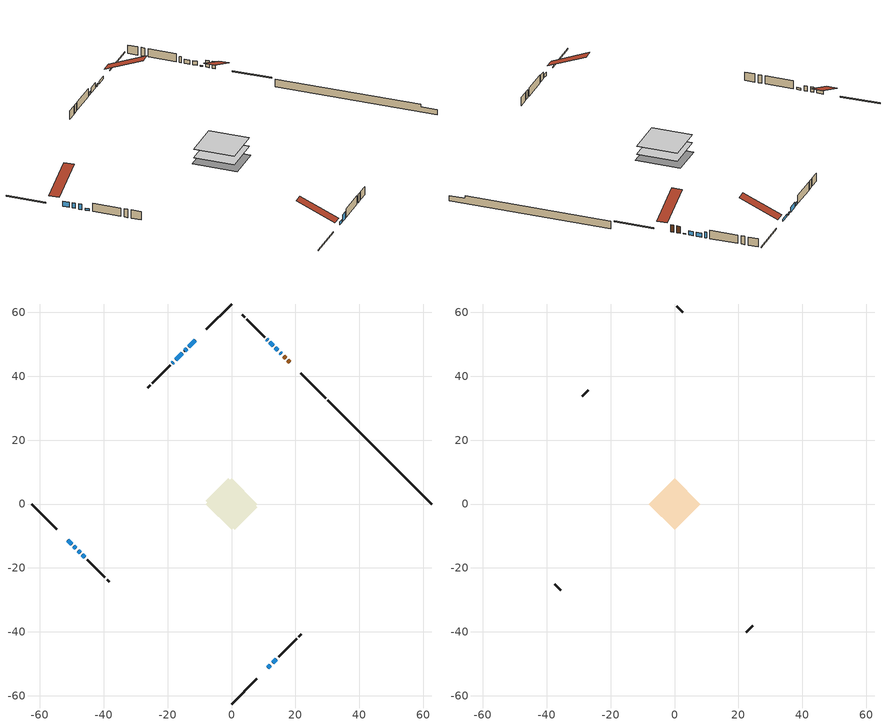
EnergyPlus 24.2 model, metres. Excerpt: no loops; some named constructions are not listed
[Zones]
conditioned space
 floor adiabatic (AdiabaticFloorConstruction): -8.08,0 0,8.08 8.08,0 0,-8.08 z0.67
 floor foundation (Slab1 construction): -8.1,0.97 -0.97,8.1 8.1,-0.97 0.97,-8.1 z-1.64
 wall outside (RimJoist1 construction): 0,-62.63 7.94,-54.68 / -62.63,0 -54.68,-7.94 / 0,62.63 -7.94,54.68 / 29.55,33.07 21.61,41.01 z0.67:0.97
 wall outside (AdiabaticWallConstruction 1): 18.2,44.43 17.59,45.03 / 16.94,45.69 16.29,46.33 z0.67:2.7
 wall outside (AdiabaticWallConstruction): 15.64,46.99 15.2,47.42 z0.67:0.88; 11.36,-51.27 12.21,-50.41 z0.67:1.63; 12.87,-49.76 14.09,-48.54 z0.67:2.7; -51.27,-11.36 -49.98,-12.64 / -15.37,47.25 -17.51,45.11 z0.67:2.19; -49.33,-13.3 -48.7,-13.93 / -48.04,-14.58 -47.41,-15.22 z0.67:2.2; -11.36,51.27 -13.42,49.2 z0.67:1.41; -14.08,48.55 -14.72,47.91 z0.67:1.27; -46.76,-15.87 -45.9,-16.73 z0.67:1.28; 14.55,48.07 13.7,48.92 / 13.05,49.58 11.98,50.65 z0.67:1.88; 11.32,51.3 11,51.63 z0.67:2.4; -18.17,44.46 -18.59,44.03 z0.67:1.59
 wall outside (Wall1 construction): 14.75,-47.88 20.36,-42.27 / -45.24,-17.38 -39.63,-22.99 / -19.25,43.38 -24.86,37.77 / 10.34,52.28 4.73,57.89 z0.67:3.11
 wall outside (Wall2 construction): 21.02,-41.61 21.79,-40.84 / -38.98,-23.65 -38.2,-24.42 / -25.52,37.11 -26.29,36.34 / 4.07,58.55 3.3,59.32 z0.67:3.11
 wall foundation (FoundationWall1 construction): 30.21,32.42,-1.64 30.21,32.42,0.67 59.38,3.24,0.67 59.38,3.24,-0.08 62.63,0,-0.08 62.63,0,-1.64
 window (WindowConstruction 10): 15.64,46.99 15.21,47.42 z0.67:0.87
 window (WindowConstruction 5): 11.36,-51.27 12.21,-50.42 z0.67:1.62
 window (WindowConstruction 6): 12.87,-49.76 14.09,-48.54 z0.67:2.7
 window (WindowConstruction 7): -51.27,-11.36 -49.98,-12.64 z0.67:2.19
 window (WindowConstruction 8): -49.33,-13.3 -48.7,-13.93 z0.67:2.19
 window (WindowConstruction 9): -48.04,-14.59 -47.41,-15.21 z0.67:2.19
 window (WindowConstruction 11): -11.36,51.27 -13.42,49.2 z0.67:1.41
 window (WindowConstruction 12): -14.08,48.55 -14.72,47.91 z0.67:1.27
 window (WindowConstruction 13): -46.75,-15.87 -45.9,-16.73 z0.67:1.28
 window (WindowConstruction): 14.55,48.08 13.71,48.92 z0.67:1.88
 window (WindowConstruction 1): 13.05,49.58 11.98,50.65 z0.67:1.88
 window (WindowConstruction 2): 11.32,51.3 11,51.63 z0.67:2.4
 window (WindowConstruction 3): -15.37,47.25 -17.51,45.11 z0.67:2.19
 window (WindowConstruction 4): -18.17,44.46 -18.59,44.03 z0.67:1.58
 door (Door): 18.2,44.43 17.6,45.03 z0.67:2.7
 door (Door 1): 16.94,45.69 16.3,46.33 z0.67:2.7
 ceiling adiabatic (AdiabaticFloorConstruction): 0,-8.08 8.08,0 0,8.08 -8.08,0 z0.67
attic - vented
 floor to conditioned space (Floor1 construction Reversed): -8.08,0 0,8.08 8.08,0 0,-8.08 z3.11
 wall outside (Wall3 construction): 22.44,-40.18 24.43,-38.19 / -37.55,-25.08 -35.56,-27.07 / -26.94,35.68 -28.93,33.69 / 2.65,59.98 0.66,61.97 z0.67:3.11
 roof outside (Roof1 construction): 10.7,-51.93,3.11 2.94,-44.16,7.68 0.83,-46.26,7.68 8.6,-54.03,3.11; -51.93,-10.7,3.11 -44.16,-2.94,7.68 -46.26,-0.83,7.68 -54.03,-8.6,3.11; -10.7,51.93,3.11 -2.94,44.16,7.68 -0.83,46.26,7.68 -8.6,54.03,3.11; 18.85,43.77,3.11 11.09,36.01,7.68 13.19,33.91,7.68 20.95,41.67,3.11
[Material] Roughness=Rough; Thermal Absorptance=0.9
Name | Thickness {m} | Conductivity {W/m-K} | Density {kg/m3} | Specific Heat {J/kg-K} | Solar Absorptance | Visible Absorptance
ceiling loosefill ins | 0.254 | 0.0480833 | 16.02 | 1046.75 | 0.7 | 0.7
ceiling stud and cavity | 0.1397 | 0.229961 | 65.682 | 1177.47 | 0.7 | 0.7
gypsum board | 0.0127 | 0.160291 | 801 | 837.4 | 0.6 | 0.6
[Construction]
Floor1 construction: ceiling loosefill ins, ceiling stud and cavity, gypsum board
[Schedule:Day:Interval]
interior lighting schedule day: No, 01:00, 0.108182, 04:00, 0.0901515, 05:00, 0.0991667, 06:00, 0.162273, 07:00, 0.270455, 08:00, 0.342576, 10:00, 0.369621, 11:00, 0.351591, 12:00, 0.333561, 13:00, 0.324545, 14:00, 0.31553, 15:00, 0.333561, 16:00, 0.369621, 17:00, 0.450758, 18:00, 0.585985, 19:00, 0.775303, 20:00, 0.955606, 21:00, 0.991667, 22:00, 0.712197, 23:00, 0.360606, 24:00, 0.162273
interior lighting schedule day 1: No, 01:00, 0.100909, 04:00, 0.0840909, 05:00, 0.0925, 06:00, 0.151364, 07:00, 0.252273, 08:00, 0.319545, 10:00, 0.344773, 11:00, 0.327955, 12:00, 0.311136, 13:00, 0.302727, 14:00, 0.294318, 15:00, 0.311136, 16:00, 0.344773, 17:00, 0.420455, 18:00, 0.546591, 19:00, 0.723182, 20:00, 0.891364, 21:00, 0.925, 22:00, 0.664318, 23:00, 0.336364, 24:00, 0.151364
interior lighting schedule day 2: No, 01:00, 0.0927273, 04:00, 0.0772727, 05:00, 0.085, 06:00, 0.139091, 07:00, 0.231818, 08:00, 0.293636, 10:00, 0.316818, 11:00, 0.301364, 12:00, 0.285909, 13:00, 0.278182, 14:00, 0.270455, 15:00, 0.285909, 16:00, 0.316818, 17:00, 0.386364, 18:00, 0.502273, 19:00, 0.664545, 20:00, 0.819091, 21:00, 0.85, 22:00, 0.610455, 23:00, 0.309091, 24:00, 0.139091
interior lighting schedule day 3: No, 01:00, 0.0845455, 04:00, 0.0704545, 05:00, 0.0775, 06:00, 0.126818, 07:00, 0.211364, 08:00, 0.267727, 10:00, 0.288864, 11:00, 0.274773, 12:00, 0.260682, 13:00, 0.253636, 14:00, 0.246591, 15:00, 0.260682, 16:00, 0.288864, 17:00, 0.352273, 18:00, 0.457955, 19:00, 0.605909, 20:00, 0.746818, 21:00, 0.775, 22:00, 0.556591, 23:00, 0.281818, 24:00, 0.126818
interior lighting schedule day 4: No, 01:00, 0.0763636, 04:00, 0.0636364, 05:00, 0.07, 06:00, 0.114545, 07:00, 0.190909, 08:00, 0.241818, 10:00, 0.260909, 11:00, 0.248182, 12:00, 0.235455, 13:00, 0.229091, 14:00, 0.222727, 15:00, 0.235455, 16:00, 0.260909, 17:00, 0.318182, 18:00, 0.413636, 19:00, 0.547273, 20:00, 0.674545, 21:00, 0.7, 22:00, 0.502727, 23:00, 0.254545, 24:00, 0.114545
interior lighting schedule day 5: No, 01:00, 0.0727273, 04:00, 0.0606061, 05:00, 0.0666667, 06:00, 0.109091, 07:00, 0.181818, 08:00, 0.230303, 10:00, 0.248485, 11:00, 0.236364, 12:00, 0.224242, 13:00, 0.218182, 14:00, 0.212121, 15:00, 0.224242, 16:00, 0.248485, 17:00, 0.30303, 18:00, 0.393939, 19:00, 0.521212, 20:00, 0.642424, 21:00, 0.666667, 22:00, 0.478788, 23:00, 0.242424, 24:00, 0.109091
interior lighting schedule day 6: No, 01:00, 0.0745455, 04:00, 0.0621212, 05:00, 0.0683333, 06:00, 0.111818, 07:00, 0.186364, 08:00, 0.236061, 10:00, 0.254697, 11:00, 0.242273, 12:00, 0.229848, 13:00, 0.223636, 14:00, 0.217424, 15:00, 0.229848, 16:00, 0.254697, 17:00, 0.310606, 18:00, 0.403788, 19:00, 0.534242, 20:00, 0.658485, 21:00, 0.683333, 22:00, 0.490758, 23:00, 0.248485, 24:00, 0.111818
interior lighting schedule day 7: No, 01:00, 0.08, 04:00, 0.0666667, 05:00, 0.0733333, 06:00, 0.12, 07:00, 0.2, 08:00, 0.253333, 10:00, 0.273333, 11:00, 0.26, 12:00, 0.246667, 13:00, 0.24, 14:00, 0.233333, 15:00, 0.246667, 16:00, 0.273333, 17:00, 0.333333, 18:00, 0.433333, 19:00, 0.573333, 20:00, 0.706667, 21:00, 0.733333, 22:00, 0.526667, 23:00, 0.266667, 24:00, 0.12
interior lighting schedule day 8: No, 01:00, 0.0890909, 04:00, 0.0742424, 05:00, 0.0816667, 06:00, 0.133636, 07:00, 0.222727, 08:00, 0.282121, 10:00, 0.304394, 11:00, 0.289545, 12:00, 0.274697, 13:00, 0.267273, 14:00, 0.259848, 15:00, 0.274697, 16:00, 0.304394, 17:00, 0.371212, 18:00, 0.482576, 19:00, 0.638485, 20:00, 0.78697, 21:00, 0.816667, 22:00, 0.586515, 23:00, 0.29697, 24:00, 0.133636
interior lighting schedule day 9: No, 01:00, 0.0972727, 04:00, 0.0810606, 05:00, 0.0891667, 06:00, 0.145909, 07:00, 0.243182, 08:00, 0.30803, 10:00, 0.332348, 11:00, 0.316136, 12:00, 0.299924, 13:00, 0.291818, 14:00, 0.283712, 15:00, 0.299924, 16:00, 0.332348, 17:00, 0.405303, 18:00, 0.526894, 19:00, 0.697121, 20:00, 0.859242, 21:00, 0.891667, 22:00, 0.640379, 23:00, 0.324242, 24:00, 0.145909
interior lighting schedule day 10: No, 01:00, 0.105455, 04:00, 0.0878788, 05:00, 0.0966667, 06:00, 0.158182, 07:00, 0.263636, 08:00, 0.333939, 10:00, 0.360303, 11:00, 0.342727, 12:00, 0.325152, 13:00, 0.316364, 14:00, 0.307576, 15:00, 0.325152, 16:00, 0.360303, 17:00, 0.439394, 18:00, 0.571212, 19:00, 0.755758, 20:00, 0.931515, 21:00, 0.966667, 22:00, 0.694242, 23:00, 0.351515, 24:00, 0.158182
interior lighting schedule day 11: No, 01:00, 0.109091, 04:00, 0.0909091, 05:00, 0.1, 06:00, 0.163636, 07:00, 0.272727, 08:00, 0.345455, 10:00, 0.372727, 11:00, 0.354545, 12:00, 0.336364, 13:00, 0.327273, 14:00, 0.318182, 15:00, 0.336364, 16:00, 0.372727, 17:00, 0.454545, 18:00, 0.590909, 19:00, 0.781818, 20:00, 0.963636, 21:00, 1, 22:00, 0.718182, 23:00, 0.363636, 24:00, 0.163636
interior lighting schedule default day; occupants schedule default day; clothes dryer schedule default day; cooking range schedule default day; misc plug loads schedule default day; general water use schedule default day; heating setpoint default day; cooling setpoint default day; clothes dryer exhaust 0 schedule default day; cooling season schedule day; cooling season schedule day 2; cooling season schedule default day; exterior lighting schedule default day; natural vent schedule default day: No, 24:00, 0
occupants schedule day: No, 05:00, 0.426829, 06:00, 0.719512, 07:00, 1, 08:00, 0.670732, 09:00, 0.329268, 14:00, 0.170732, 15:00, 0.231707, 16:00, 0.329268, 17:00, 0.5, 18:00, 0.670732, 19:00, 0.829268, 21:00, 1, 22:00, 0.853659, 23:00, 0.646341, 24:00, 0.426829
clothes dryer schedule day; clothes dryer exhaust 0 schedule day: No, 01:00, 0.123457, 02:00, 0.0740741, 03:00, 0.0493827, 04:00, 0.0246914, 05:00, 0.0493827, 06:00, 0.0740741, 07:00, 0.197531, 08:00, 0.395062, 09:00, 0.592593, 10:00, 0.839506, 11:00, 0.962963, 12:00, 1, 13:00, 0.91358, 14:00, 0.82716, 15:00, 0.716049, 16:00, 0.753086, 17:00, 0.679012, 18:00, 0.666667, 20:00, 0.62963, 21:00, 0.641975, 22:00, 0.666667, 23:00, 0.54321, 24:00, 0.296296
cooking range schedule day: No, 05:00, 0.0597015, 06:00, 0.11194, 07:00, 0.171642, 08:00, 0.291045, 11:00, 0.343284, 12:00, 0.402985, 13:00, 0.462687, 14:00, 0.343284, 15:00, 0.291045, 16:00, 0.402985, 17:00, 0.567164, 18:00, 1, 19:00, 0.850746, 20:00, 0.432836, 21:00, 0.291045, 22:00, 0.231343, 23:00, 0.171642, 24:00, 0.11194
misc plug loads schedule day: No, 06:00, 0.705882, 07:00, 0.745098, 08:00, 0.803922, 15:00, 0.823529, 16:00, 0.862745, 17:00, 0.921569, 18:00, 0.980392, 19:00, 1, 20:00, 0.980392, 21:00, 0.941176, 22:00, 0.862745, 23:00, 0.784314, 24:00, 0.72549
general water use schedule day: No, 01:00, 0.315068, 03:00, 0.287671, 04:00, 0.342466, 05:00, 0.369863, 06:00, 0.520548, 07:00, 0.60274, 08:00, 0.534247, 10:00, 0.506849, 11:00, 0.465753, 14:00, 0.479452, 15:00, 0.534247, 16:00, 0.589041, 17:00, 0.69863, 18:00, 0.876712, 19:00, 0.890411, 20:00, 0.986301, 21:00, 1, 22:00, 0.863014, 23:00, 0.616438, 24:00, 0.465753
heating setpoint day: No, 07:00, 18, 23:00, 21, 24:00, 18
cooling setpoint day: No, 24:00, 25
cooling season schedule day 1: No, 24:00, 1
exterior lighting schedule day: No, 01:00, 0.566667, 03:00, 0.524167, 05:00, 0.495833, 06:00, 0.5525, 07:00, 0.623333, 08:00, 0.580833, 09:00, 0.439167, 10:00, 0.354167, 12:00, 0.34, 13:00, 0.354167, 14:00, 0.396667, 15:00, 0.425, 16:00, 0.495833, 17:00, 0.623333, 18:00, 0.793333, 19:00, 0.906667, 20:00, 0.963333, 21:00, 0.991667, 22:00, 0.920833, 23:00, 0.793333, 24:00, 0.665833
exterior lighting schedule day 1: No, 01:00, 0.528571, 03:00, 0.488929, 05:00, 0.4625, 06:00, 0.515357, 07:00, 0.581429, 08:00, 0.541786, 09:00, 0.409643, 10:00, 0.330357, 12:00, 0.317143, 13:00, 0.330357, 14:00, 0.37, 15:00, 0.396429, 16:00, 0.4625, 17:00, 0.581429, 18:00, 0.74, 19:00, 0.845714, 20:00, 0.898571, 21:00, 0.925, 22:00, 0.858929, 23:00, 0.74, 24:00, 0.621071
exterior lighting schedule day 10: No, 01:00, 0.552381, 03:00, 0.510952, 05:00, 0.483333, 06:00, 0.538571, 07:00, 0.607619, 08:00, 0.56619, 09:00, 0.428095, 10:00, 0.345238, 12:00, 0.331429, 13:00, 0.345238, 14:00, 0.386667, 15:00, 0.414286, 16:00, 0.483333, 17:00, 0.607619, 18:00, 0.773333, 19:00, 0.88381, 20:00, 0.939048, 21:00, 0.966667, 22:00, 0.897619, 23:00, 0.773333, 24:00, 0.649048
exterior lighting schedule day 11: No, 01:00, 0.571429, 03:00, 0.528571, 05:00, 0.5, 06:00, 0.557143, 07:00, 0.628571, 08:00, 0.585714, 09:00, 0.442857, 10:00, 0.357143, 12:00, 0.342857, 13:00, 0.357143, 14:00, 0.4, 15:00, 0.428571, 16:00, 0.5, 17:00, 0.628571, 18:00, 0.8, 19:00, 0.914286, 20:00, 0.971429, 21:00, 1, 22:00, 0.928571, 23:00, 0.8, 24:00, 0.671429
exterior lighting schedule day 2: No, 01:00, 0.485714, 03:00, 0.449286, 05:00, 0.425, 06:00, 0.473571, 07:00, 0.534286, 08:00, 0.497857, 09:00, 0.376429, 10:00, 0.303571, 12:00, 0.291429, 13:00, 0.303571, 14:00, 0.34, 15:00, 0.364286, 16:00, 0.425, 17:00, 0.534286, 18:00, 0.68, 19:00, 0.777143, 20:00, 0.825714, 21:00, 0.85, 22:00, 0.789286, 23:00, 0.68, 24:00, 0.570714
exterior lighting schedule day 3: No, 01:00, 0.442857, 03:00, 0.409643, 05:00, 0.3875, 06:00, 0.431786, 07:00, 0.487143, 08:00, 0.453929, 09:00, 0.343214, 10:00, 0.276786, 12:00, 0.265714, 13:00, 0.276786, 14:00, 0.31, 15:00, 0.332143, 16:00, 0.3875, 17:00, 0.487143, 18:00, 0.62, 19:00, 0.708571, 20:00, 0.752857, 21:00, 0.775, 22:00, 0.719643, 23:00, 0.62, 24:00, 0.520357
exterior lighting schedule day 4: No, 01:00, 0.4, 03:00, 0.37, 05:00, 0.35, 06:00, 0.39, 07:00, 0.44, 08:00, 0.41, 09:00, 0.31, 10:00, 0.25, 12:00, 0.24, 13:00, 0.25, 14:00, 0.28, 15:00, 0.3, 16:00, 0.35, 17:00, 0.44, 18:00, 0.56, 19:00, 0.64, 20:00, 0.68, 21:00, 0.7, 22:00, 0.65, 23:00, 0.56, 24:00, 0.47
exterior lighting schedule day 5: No, 01:00, 0.380952, 03:00, 0.352381, 05:00, 0.333333, 06:00, 0.371429, 07:00, 0.419048, 08:00, 0.390476, 09:00, 0.295238, 10:00, 0.238095, 12:00, 0.228571, 13:00, 0.238095, 14:00, 0.266667, 15:00, 0.285714, 16:00, 0.333333, 17:00, 0.419048, 18:00, 0.533333, 19:00, 0.609524, 20:00, 0.647619, 21:00, 0.666667, 22:00, 0.619048, 23:00, 0.533333, 24:00, 0.447619
exterior lighting schedule day 6: No, 01:00, 0.390476, 03:00, 0.36119, 05:00, 0.341667, 06:00, 0.380714, 07:00, 0.429524, 08:00, 0.400238, 09:00, 0.302619, 10:00, 0.244048, 12:00, 0.234286, 13:00, 0.244048, 14:00, 0.273333, 15:00, 0.292857, 16:00, 0.341667, 17:00, 0.429524, 18:00, 0.546667, 19:00, 0.624762, 20:00, 0.66381, 21:00, 0.683333, 22:00, 0.634524, 23:00, 0.546667, 24:00, 0.45881
exterior lighting schedule day 7: No, 01:00, 0.419048, 03:00, 0.387619, 05:00, 0.366667, 06:00, 0.408571, 07:00, 0.460952, 08:00, 0.429524, 09:00, 0.324762, 10:00, 0.261905, 12:00, 0.251429, 13:00, 0.261905, 14:00, 0.293333, 15:00, 0.314286, 16:00, 0.366667, 17:00, 0.460952, 18:00, 0.586667, 19:00, 0.670476, 20:00, 0.712381, 21:00, 0.733333, 22:00, 0.680952, 23:00, 0.586667, 24:00, 0.492381
exterior lighting schedule day 8: No, 01:00, 0.466667, 03:00, 0.431667, 05:00, 0.408333, 06:00, 0.455, 07:00, 0.513333, 08:00, 0.478333, 09:00, 0.361667, 10:00, 0.291667, 12:00, 0.28, 13:00, 0.291667, 14:00, 0.326667, 15:00, 0.35, 16:00, 0.408333, 17:00, 0.513333, 18:00, 0.653333, 19:00, 0.746667, 20:00, 0.793333, 21:00, 0.816667, 22:00, 0.758333, 23:00, 0.653333, 24:00, 0.548333
exterior lighting schedule day 9: No, 01:00, 0.509524, 03:00, 0.47131, 05:00, 0.445833, 06:00, 0.496786, 07:00, 0.560476, 08:00, 0.522262, 09:00, 0.394881, 10:00, 0.318452, 12:00, 0.305714, 13:00, 0.318452, 14:00, 0.356667, 15:00, 0.382143, 16:00, 0.445833, 17:00, 0.560476, 18:00, 0.713333, 19:00, 0.815238, 20:00, 0.86619, 21:00, 0.891667, 22:00, 0.827976, 23:00, 0.713333, 24:00, 0.59869
[Schedule:Week:Daily]
heating setpoint Week Rule - Jan1-Dec31: heating setpoint day, heating setpoint day, heating setpoint day, heating setpoint day, heating setpoint day, heating setpoint day, heating setpoint day, heating setpoint default day, heating setpoint default day, heating setpoint default day, heating setpoint default day, heating setpoint default day
cooling season schedule Week Rule - May27-Jun2: cooling season schedule day, cooling season schedule day, cooling season schedule day, cooling season schedule day, cooling season schedule day, cooling season schedule day 1, cooling season schedule day 1, cooling season schedule default day, cooling season schedule default day, cooling season schedule default day, cooling season schedule default day, cooling season schedule default day
cooling season schedule Week Rule - Jun3-Sep29: cooling season schedule day 1, cooling season schedule day 1, cooling season schedule day 1, cooling season schedule day 1, cooling season schedule day 1, cooling season schedule day 1, cooling season schedule day 1, cooling season schedule default day, cooling season schedule default day, cooling season schedule default day, cooling season schedule default day, cooling season schedule default day
cooling season schedule Week Rule - Sep30-Oct6: cooling season schedule day 1, cooling season schedule day 2, cooling season schedule day 2, cooling season schedule day 2, cooling season schedule day 2, cooling season schedule day 2, cooling season schedule day 2, cooling season schedule default day, cooling season schedule default day, cooling season schedule default day, cooling season schedule default day, cooling season schedule default day
cooling season schedule Week Rule - Oct7-Dec31: cooling season schedule day 2, cooling season schedule day 2, cooling season schedule day 2, cooling season schedule day 2, cooling season schedule day 2, cooling season schedule day 2, cooling season schedule day 2, cooling season schedule default day, cooling season schedule default day, cooling season schedule default day, cooling season schedule default day, cooling season schedule default day
exterior lighting schedule Week Rule - Nov4-Nov24: exterior lighting schedule day 10, exterior lighting schedule day 10, exterior lighting schedule day 10, exterior lighting schedule day 10, exterior lighting schedule day 10, exterior lighting schedule day 10, exterior lighting schedule day 10, exterior lighting schedule default day, exterior lighting schedule default day, exterior lighting schedule default day, exterior lighting schedule default day, exterior lighting schedule default day
exterior lighting schedule Week Rule - Nov25-Dec1: exterior lighting schedule day 10, exterior lighting schedule day 10, exterior lighting schedule day 10, exterior lighting schedule day 10, exterior lighting schedule day 10, exterior lighting schedule day 10, exterior lighting schedule day 11, exterior lighting schedule default day, exterior lighting schedule default day, exterior lighting schedule default day, exterior lighting schedule default day, exterior lighting schedule default day
exterior lighting schedule Week Rule - Dec2-Dec31: exterior lighting schedule day 11, exterior lighting schedule day 11, exterior lighting schedule day 11, exterior lighting schedule day 11, exterior lighting schedule day 11, exterior lighting schedule day 11, exterior lighting schedule day 11, exterior lighting schedule default day, exterior lighting schedule default day, exterior lighting schedule default day, exterior lighting schedule default day, exterior lighting schedule default day
natural vent schedule Week Rule - Jan1-Dec31: natural vent schedule default day, natural vent schedule default day, natural vent schedule default day, natural vent schedule default day, natural vent schedule default day, natural vent schedule default day, natural vent schedule default day, natural vent schedule default day, natural vent schedule default day, natural vent schedule default day, natural vent schedule default day, natural vent schedule default day
